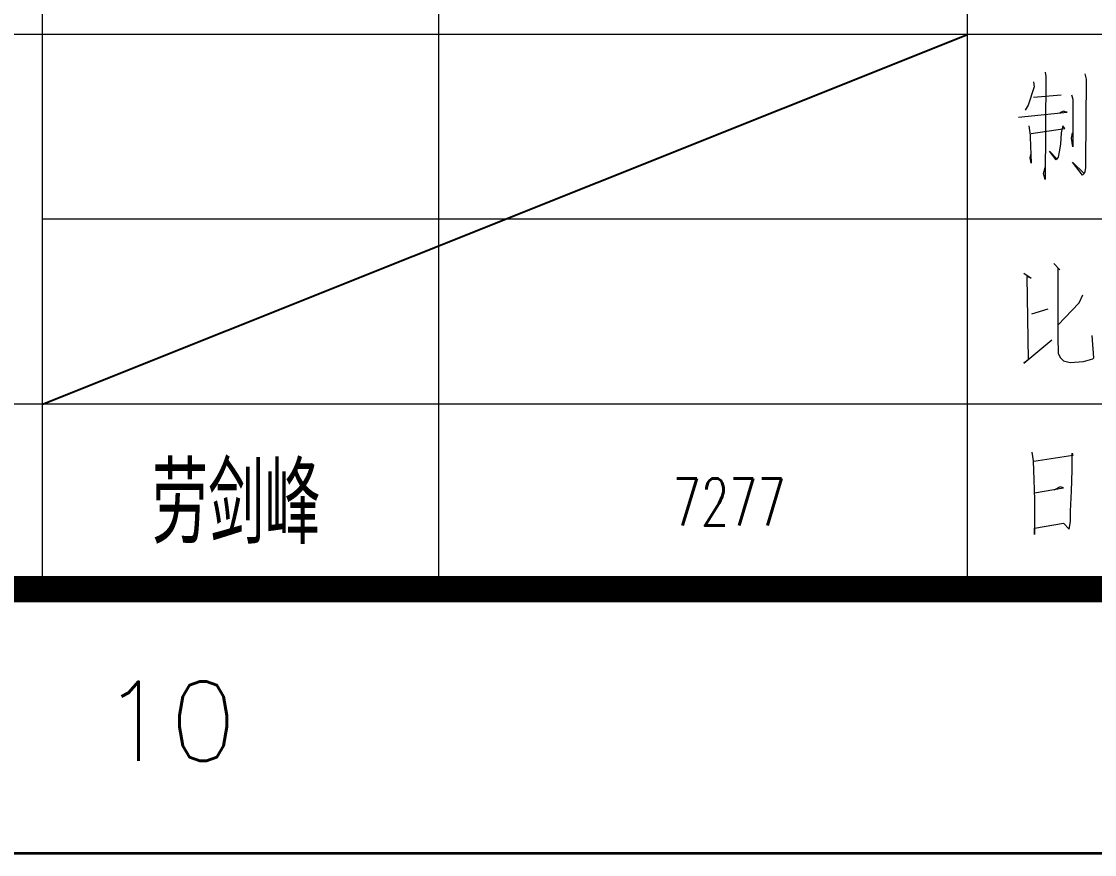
# Model space of a CAD drawing. Header units: millimetres. Extents: x 172649 to 472543, y 238332 to 449264.
# Drawn here: x 454439 to 458499, y 280914 to 284068 of the extents above; entities that cross this region are included whole.
import ezdxf
from ezdxf.enums import TextEntityAlignment as Align

# ---------------------------------------------------------------- set-up
doc = ezdxf.new("R2010")
doc.units = ezdxf.units.MM
doc.header["$LTSCALE"] = 1000
doc.layers.add('PUB_HATCH', color=8, linetype='Continuous')
doc.layers.add('PUB_TEXT', color=7, linetype='Continuous')
doc.layers.add('层 1', color=7, linetype='Continuous', lineweight=0)
doc.styles.add('HZ', font='geditxt.shx', dxfattribs={"width": 0.75, "bigfont": 'hzfs_1.shx'})
doc.styles.get("Standard").update_dxf_attribs({"font": 'txt', "bigfont": 'gbcbig.shx'})

# ---------------------------------------------------------------- blocks, each defined once
blk = doc.blocks.new('GEDI_WK_A1')
at = {"color": 3}
for points, const_width in [([(0, 0), (841, 0), (841, 594), (0, 594)], 0.1), ([(25, 10), (831, 10), (831, 584), (25, 584)], 1)]:
    blk.add_lwpolyline(points, close=True, dxfattribs=dict(at, const_width=const_width))
blk.add_text('10', height=3, dxfattribs=at).set_placement((665.792, 5), align=Align.MIDDLE)
blk = doc.blocks.new('A$C2473133A')
at = {"color": 2}
for p, q in [((1040, 0), (1040, 2800)), ((2540, 0), (2540, 2800)), ((4540, 0), (4540, 2800)), ((9040, 2100), (40, 2100)), ((18040, 1400), (1040, 1400)), ((18040, 700), (40, 700))]:
    blk.add_line(p, q, dxfattribs=at)
at = {"color": 7}
blk.add_line((18040, 0), (40, 0), dxfattribs=at)
at = {"color": 7, "lineweight": 0}
for points in [[(4832.9, 1957), (4836, 1940.6), (4832.9, 1550), (4827.4, 1572.8), (4832.9, 1596.3)], [(4983.4, 1950), (4988.9, 1930.4), (4986.6, 1615.9), (4986.6, 1596.3), (4983.4, 1579.8), (4981.1, 1572.8), (4974.8, 1566.5), (4936.4, 1615.9), (4981.1, 1572.8)], [(4789, 1920.9), (4791.3, 1901.3), (4769.4, 1832.3), (4757.6, 1812.7)], [(4789, 1862.1), (4894, 1871.5)], [(4933.2, 1871.5), (4938.7, 1855.1), (4938.7, 1674.7), (4933.2, 1707.6), (4936.4, 1727.3)], [(4732.5, 1786.1), (4916.8, 1805.7), (4913.6, 1805.7), (4902.7, 1809.6), (4888.5, 1802.5)], [(4771.7, 1753.9), (4777.2, 1717.8), (4777.2, 1710.8), (4780.3, 1612.8), (4777.2, 1632.4), (4780.3, 1648.8)], [(4780.3, 1724.1), (4908.2, 1743.7), (4900.3, 1753.9), (4894, 1727.3), (4891.7, 1684.9), (4886.2, 1655.1), (4883.1, 1635.5), (4875.2, 1625.3), (4850.1, 1658.2), (4877.6, 1629.2)], [(4866.8, 1232.5), (4889.6, 1209), (4880.9, 1216), (4880.9, 1147), (4880.9, 1078), (4880.9, 1016.1), (4880.9, 969.8), (4880.9, 966.6), (4880.9, 953.3), (4883.3, 891.4), (4891.9, 874.9), (4902.9, 864.7), (4928, 858.4), (4978.2, 861.6), (5014.2, 871.8), (5017.4, 874.9), (5011.9, 959.6)], [(4752.3, 1196.4), (4780.6, 1176.8), (4764.1, 1183.1), (4769.6, 867.8), (4752.3, 855.3), (4858.2, 943.9)], [(4880.9, 999.6), (4961.7, 1084.3), (4975.8, 1114.1)], [(4783.7, 1041.9), (4844.9, 1061.5)], [(4782.5, 518.8), (4787.9, 485.8), (4791.1, 413.7), (4793.4, 338.4), (4793.4, 328.2), (4793.4, 275.7), (4793.4, 206.7), (4793.4, 230.2), (4902.4, 249.8), (4924.4, 226.3), (4929.9, 256.1), (4929.9, 295.3), (4933, 370.6), (4935.4, 449.8), (4935.4, 514.9), (4938.5, 505.5), (4791.1, 482.7)], [(4793.4, 364.3), (4902.4, 383.9), (4890.7, 387), (4866.4, 374.5)]]:
    blk.add_lwpolyline(points, dxfattribs=at)
at = {"layer": 'PUB_HATCH'}
blk.add_line((1040, 700), (4540, 2100), dxfattribs=at)
blk.add_text('445566', height=0.01).set_placement((4793.4, 230.2))
at = {"layer": 'PUB_TEXT', "style": 'HZ', "width": 0.7}
for s, height, p in [('劳剑峰', 304.25, (1453.7, 170.9)), ('7277', 178.56, (3423.9, 240.4))]:
    blk.add_text(s, height=height, dxfattribs=at).set_placement(p)

msp = doc.modelspace()

# ---------------------------------------------------------------- block references
at = {"xscale": 100, "yscale": 100, "zscale": 100}
msp.add_blockref('GEDI_WK_A1', (388418.4, 280919.4), dxfattribs=at)
at = {"layer": '层 1'}
msp.add_blockref('A$C2473133A', (453478.4, 281919.4), dxfattribs=at)

doc.saveas('drawing.dxf')
